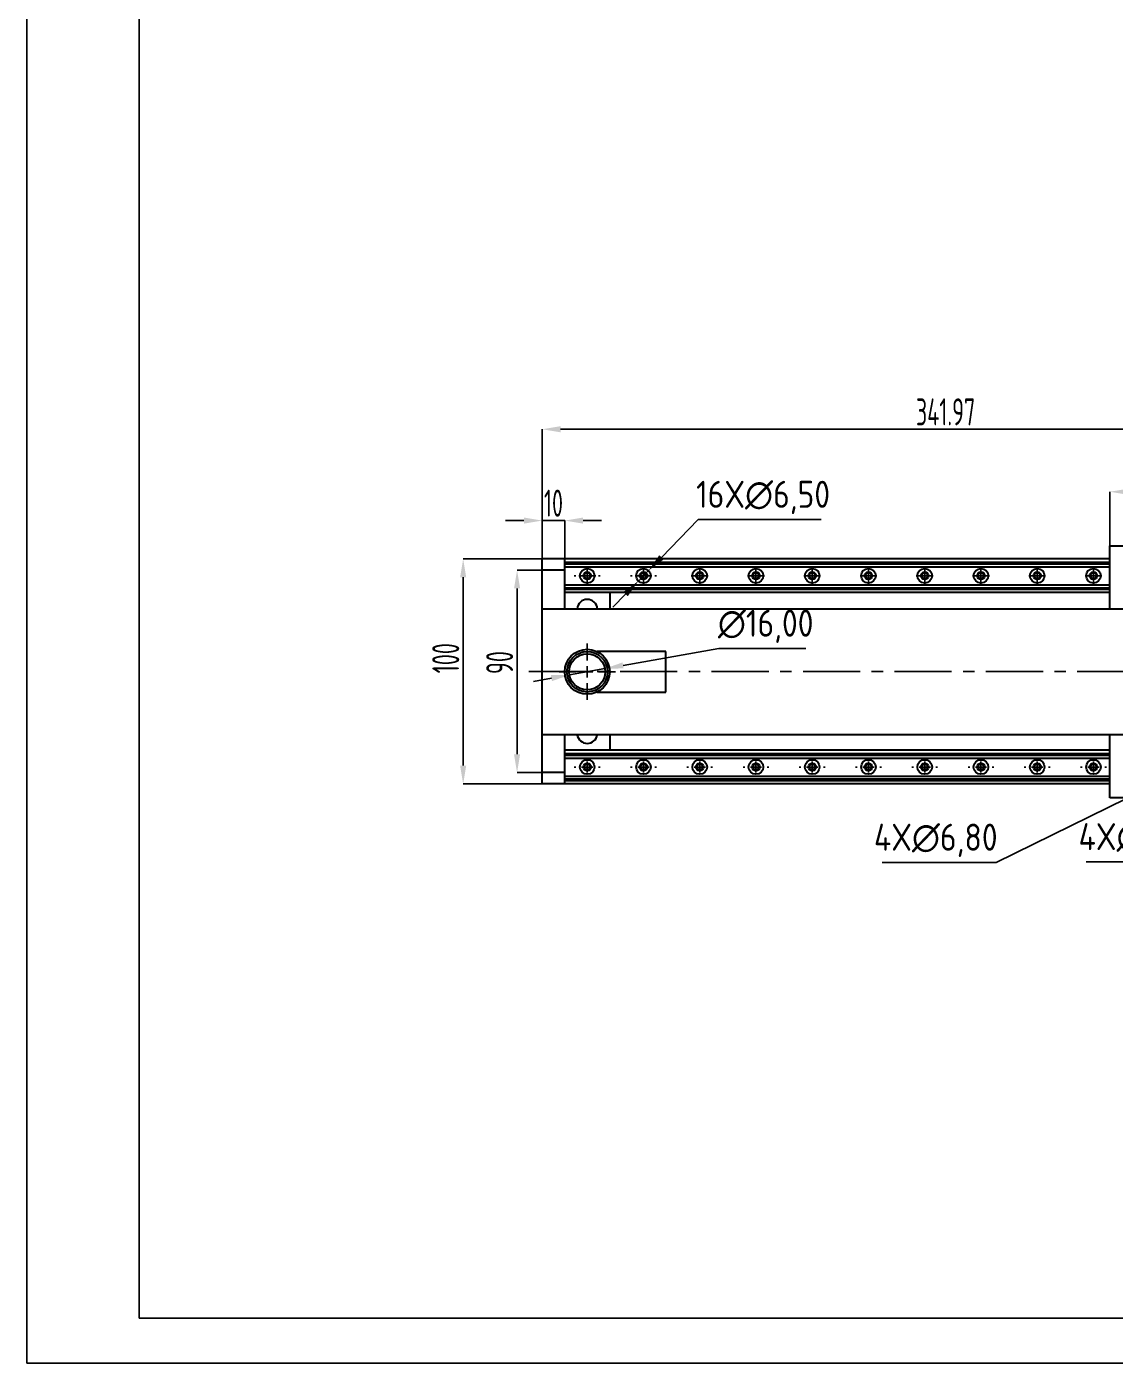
# Model space of a CAD drawing. Header units: millimetres. Extents: x 0 to 2384, y 0 to 647.
# Drawn here: x 0 to 241.9, y 0 to 297 of the extents above; entities that cross this region are included whole.
import ezdxf

# ---------------------------------------------------------------- set-up
doc = ezdxf.new("R2010")
doc.units = ezdxf.units.MM
doc.header["$PDSIZE"] = -1
doc.linetypes.add('CENTERX2', pattern=[20.32, 12.7, -2.54, 2.54, -2.54])
doc.layers.add('10', color=7, linetype='Continuous')
doc.layers.add('5', color=7, linetype='Continuous')
doc.styles.add('SLDTEXTSTYLE2', font='TXT', dxfattribs={"width": 0.7})
doc.dimstyles.new('ISO-25', dxfattribs={"dimtxt": 2.5, "dimasz": 2.5, "dimexe": 1.25, "dimexo": 0.625, "dimtad": 1, "dimtxsty": 'Standard', "dimcen": 2.5, "dimadec": 0, "dimazin": 0, "dimtfac": 1, "dimtmove": 0, "dimatfit": 3, "dimfxl": 1, "dimarcsym": 0})
doc.dimstyles.new('SLDDIMSTYLE0', dxfattribs={"dimtxt": 3.5, "dimasz": 4.08, "dimexe": 0, "dimexo": 0.0625, "dimgap": 0.875, "dimtad": 2, "dimlfac": 2, "dimrnd": 1e-09, "dimzin": 12, "dimdsep": 46, "dimtxsty": 'SLDTEXTSTYLE2', "dimsah": 1, "dimcen": 0.09, "dimadec": 0, "dimazin": 3, "dimtfac": 1, "dimtofl": 0, "dimtmove": 0, "dimatfit": 3, "dimfxl": 1, "dimfrac": 2, "dimtolj": 1, "dimtzin": 12, "dimarcsym": 0})
doc.dimstyles.new('SLDDIMSTYLE2', dxfattribs={"dimtxt": 3.5, "dimasz": 4.08, "dimexe": 0, "dimexo": 0.0625, "dimgap": 0.875, "dimtad": 2, "dimlfac": 2, "dimrnd": 1e-09, "dimzin": 4, "dimdsep": 46, "dimtxsty": 'SLDTEXTSTYLE2', "dimsah": 1, "dimcen": 0.09, "dimadec": 0, "dimazin": 1, "dimtfac": 1, "dimtofl": 0, "dimtmove": 0, "dimatfit": 3, "dimfxl": 1, "dimfrac": 2, "dimtolj": 1, "dimtzin": 12, "dimarcsym": 0})
doc.dimstyles.new('SLDDIMSTYLE3', dxfattribs={"dimtxt": 3.5, "dimasz": 4.08, "dimexe": 0, "dimexo": 0.0625, "dimgap": 0.875, "dimtad": 2, "dimlfac": 2, "dimrnd": 1e-09, "dimzin": 12, "dimdsep": 46, "dimtxsty": 'SLDTEXTSTYLE2', "dimsah": 1, "dimcen": 0.09, "dimadec": 0, "dimazin": 3, "dimtfac": 1, "dimtmove": 0, "dimatfit": 0, "dimfxl": 1, "dimfrac": 2, "dimtolj": 1, "dimtzin": 12, "dimarcsym": 0})

# ---------------------------------------------------------------- blocks, each defined once
blk = doc.blocks.new('_D_4')
at = {"layer": '10', "color": 0, "lineweight": -2, "transparency": 16777216}
for p, q in [((114.5, 176.25), (108.97, 176.25)), ((108.97, 172.17), (108.97, 135.33)), ((114.5, 131.25), (108.97, 131.25))]:
    blk.add_line(p, q, dxfattribs=at)
at = {"layer": '10', "color": 0, "transparency": 16777216}
for points in [[(108.29, 172.17), (109.65, 172.17), (108.97, 176.25)], [(108.29, 135.33), (109.65, 135.33), (108.97, 131.25)]]:
    blk.add_solid(points, dxfattribs=at)
at = {"layer": 'Defpoints', "color": 0, "transparency": 16777216}
for p in [(114.56, 176.25), (108.97, 131.25), (114.56, 131.25)]:
    blk.add_point(p, dxfattribs=at)
at = {"layer": '10', "color": 0, "transparency": 16777216, "insert": (102.1, 155.71), "char_height": 3.5, "attachment_point": 2, "rotation": 90, "style": 'SLDTEXTSTYLE2'}
blk.add_mtext('\\A1;{\\Fgbenor|c134;\\H1.71429x;90}', dxfattribs=at)
blk = doc.blocks.new('_D_5')
at = {"layer": '10', "color": 0, "lineweight": -2, "transparency": 16777216}
for p, q in [((114.5, 178.75), (96.99, 178.75)), ((96.99, 174.67), (96.99, 132.83)), ((114.5, 128.75), (96.99, 128.75))]:
    blk.add_line(p, q, dxfattribs=at)
at = {"layer": '10', "color": 0, "transparency": 16777216}
for points in [[(96.31, 174.67), (97.67, 174.67), (96.99, 178.75)], [(96.31, 132.83), (97.67, 132.83), (96.99, 128.75)]]:
    blk.add_solid(points, dxfattribs=at)
at = {"layer": 'Defpoints', "color": 0, "transparency": 16777216}
for p in [(114.56, 178.75), (96.99, 128.75), (114.56, 128.75)]:
    blk.add_point(p, dxfattribs=at)
at = {"layer": '10', "color": 0, "transparency": 16777216, "insert": (90.11, 156.68), "char_height": 3.5, "width": 3.2683, "attachment_point": 2, "rotation": 90, "style": 'SLDTEXTSTYLE2'}
blk.add_mtext('\\A1;{\\Fgbenor|c134;\\H1.71429x;100}', dxfattribs=at)
blk = doc.blocks.new('_D_7')
at = {"layer": '10', "color": 0, "lineweight": -2, "transparency": 16777216}
for p, q in [((240.7, 181.72), (240.7, 193.67)), ((244.78, 193.67), (281.47, 193.67)), ((285.55, 181.72), (285.55, 193.67))]:
    blk.add_line(p, q, dxfattribs=at)
at = {"layer": '10', "color": 0, "transparency": 16777216}
for points in [[(244.78, 194.35), (244.78, 192.99), (240.7, 193.67)], [(281.47, 194.35), (281.47, 192.99), (285.55, 193.67)]]:
    blk.add_solid(points, dxfattribs=at)
at = {"layer": 'Defpoints', "color": 0, "transparency": 16777216}
for p in [(285.55, 193.67), (240.7, 181.66), (285.55, 181.66)]:
    blk.add_point(p, dxfattribs=at)
at = {"layer": '10', "color": 0, "transparency": 16777216, "insert": (261.55, 200.55), "char_height": 3.5, "attachment_point": 2, "style": 'SLDTEXTSTYLE2'}
blk.add_mtext('\\A1;{\\Fgbenor|c134;\\H1.71429x;89.70}', dxfattribs=at)
blk = doc.blocks.new('_D_8')
at = {"layer": '10', "color": 0, "lineweight": -2, "transparency": 16777216}
for p, q in [((114.56, 167.72), (114.56, 207.55)), ((118.64, 207.55), (281.47, 207.55)), ((285.55, 167.72), (285.55, 207.55))]:
    blk.add_line(p, q, dxfattribs=at)
at = {"layer": '10', "color": 0, "transparency": 16777216}
for points in [[(118.64, 208.23), (118.64, 206.87), (114.56, 207.55)], [(281.47, 208.23), (281.47, 206.87), (285.55, 207.55)]]:
    blk.add_solid(points, dxfattribs=at)
at = {"layer": 'Defpoints', "color": 0, "transparency": 16777216}
for p in [(285.55, 207.55), (114.56, 167.66), (285.55, 167.66)]:
    blk.add_point(p, dxfattribs=at)
at = {"layer": '10', "color": 0, "transparency": 16777216, "insert": (204.2, 214.42), "char_height": 3.5, "attachment_point": 2, "style": 'SLDTEXTSTYLE2'}
blk.add_mtext('\\A1;{\\Fgbenor|c134;\\H1.71429x;341.97}', dxfattribs=at)
blk = doc.blocks.new('_D_9')
at = {"layer": '10', "color": 0, "lineweight": -2, "transparency": 16777216}
for p, q in [((110.48, 187.26), (106.4, 187.26)), ((114.56, 178.81), (114.56, 187.26)), ((119.56, 187.26), (114.56, 187.26)), ((119.56, 178.81), (119.56, 187.26)), ((123.64, 187.26), (127.72, 187.26))]:
    blk.add_line(p, q, dxfattribs=at)
at = {"layer": '10', "color": 0, "transparency": 16777216}
for points in [[(110.48, 187.94), (110.48, 186.58), (114.56, 187.26)], [(123.64, 187.94), (123.64, 186.58), (119.56, 187.26)]]:
    blk.add_solid(points, dxfattribs=at)
at = {"layer": 'Defpoints', "color": 0, "transparency": 16777216}
for p in [(114.56, 187.26), (114.56, 178.75), (119.56, 178.75)]:
    blk.add_point(p, dxfattribs=at)
at = {"layer": '10', "color": 0, "transparency": 16777216, "insert": (117.06, 194.13), "char_height": 3.5, "attachment_point": 2, "style": 'SLDTEXTSTYLE2'}
blk.add_mtext('\\A1;{\\Fgbenor|c134;\\H1.71429x;10}', dxfattribs=at)
blk = doc.blocks.new('SW_CENTERMARKSYMBOL_0')
at = {"layer": '10', "color": 0}
for p, q in [((0, 2.5), (0, 5.25)), ((-2.5, 0), (-5.25, 0)), ((0, 0), (-1.25, 0)), ((0, 0), (0, 1.25)), ((0, 0), (0, -1.25)), ((0, 0), (1.25, 0)), ((2.5, 0), (5.25, 0)), ((0, -2.5), (0, -5.25))]:
    blk.add_line(p, q, dxfattribs=at)
blk = doc.blocks.new('SW_CENTERMARKSYMBOL_10')
at = {"layer": '10', "color": 0}
for p, q in [((-2.5, 0), (-2.875, 0)), ((0, 0), (-1.25, 0)), ((0, 2.5), (0, 2.875)), ((0, 0), (0, 1.25)), ((0, 0), (0, -1.25)), ((0, 0), (1.25, 0)), ((2.5, 0), (2.875, 0)), ((0, -2.5), (0, -2.875))]:
    blk.add_line(p, q, dxfattribs=at)
blk = doc.blocks.new('SW_CENTERMARKSYMBOL_11')
at = {"layer": '10', "color": 0}
for p, q in [((-2.5, 0), (-2.875, 0)), ((0, 0), (-1.25, 0)), ((0, 2.5), (0, 2.875)), ((0, 0), (0, 1.25)), ((0, 0), (0, -1.25)), ((0, 0), (1.25, 0)), ((2.5, 0), (2.875, 0)), ((0, -2.5), (0, -2.875))]:
    blk.add_line(p, q, dxfattribs=at)
blk = doc.blocks.new('SW_CENTERMARKSYMBOL_12')
at = {"layer": '10', "color": 0}
for p, q in [((-2.5, 0), (-2.875, 0)), ((0, 0), (-1.25, 0)), ((0, 2.5), (0, 2.875)), ((0, 0), (0, 1.25)), ((0, 0), (0, -1.25)), ((0, 0), (1.25, 0)), ((2.5, 0), (2.875, 0)), ((0, -2.5), (0, -2.875))]:
    blk.add_line(p, q, dxfattribs=at)
blk = doc.blocks.new('SW_CENTERMARKSYMBOL_13')
at = {"layer": '10', "color": 0}
for p, q in [((-2.5, 0), (-2.875, 0)), ((0, 0), (-1.25, 0)), ((0, 2.5), (0, 2.875)), ((0, 0), (0, 1.25)), ((0, 0), (0, -1.25)), ((0, 0), (1.25, 0)), ((2.5, 0), (2.875, 0)), ((0, -2.5), (0, -2.875))]:
    blk.add_line(p, q, dxfattribs=at)
blk = doc.blocks.new('SW_CENTERMARKSYMBOL_14')
at = {"layer": '10', "color": 0}
for p, q in [((-2.5, 0), (-2.875, 0)), ((0, 0), (-1.25, 0)), ((0, 2.5), (0, 2.875)), ((0, 0), (0, 1.25)), ((0, 0), (0, -1.25)), ((0, 0), (1.25, 0)), ((2.5, 0), (2.875, 0)), ((0, -2.5), (0, -2.875))]:
    blk.add_line(p, q, dxfattribs=at)
blk = doc.blocks.new('SW_CENTERMARKSYMBOL_15')
at = {"layer": '10', "color": 0}
for p, q in [((-2.5, 0), (-2.875, 0)), ((0, 0), (-1.25, 0)), ((0, 2.5), (0, 2.875)), ((0, 0), (0, 1.25)), ((0, 0), (0, -1.25)), ((0, 0), (1.25, 0)), ((2.5, 0), (2.875, 0)), ((0, -2.5), (0, -2.875))]:
    blk.add_line(p, q, dxfattribs=at)
blk = doc.blocks.new('SW_CENTERMARKSYMBOL_16')
at = {"layer": '10', "color": 0}
for p, q in [((-2.5, 0), (-2.875, 0)), ((0, 0), (-1.25, 0)), ((0, 2.5), (0, 2.875)), ((0, 0), (0, 1.25)), ((0, 0), (0, -1.25)), ((0, 0), (1.25, 0)), ((2.5, 0), (2.875, 0)), ((0, -2.5), (0, -2.875))]:
    blk.add_line(p, q, dxfattribs=at)
blk = doc.blocks.new('SW_CENTERMARKSYMBOL_17')
at = {"layer": '10', "color": 0}
for p, q in [((-2.5, 0), (-2.875, 0)), ((0, 0), (-1.25, 0)), ((0, 2.5), (0, 2.875)), ((0, 0), (0, 1.25)), ((0, 0), (0, -1.25)), ((0, 0), (1.25, 0)), ((2.5, 0), (2.875, 0)), ((0, -2.5), (0, -2.875))]:
    blk.add_line(p, q, dxfattribs=at)
blk = doc.blocks.new('SW_CENTERMARKSYMBOL_18')
at = {"layer": '10', "color": 0}
for p, q in [((-2.5, 0), (-2.875, 0)), ((0, 0), (-1.25, 0)), ((0, 2.5), (0, 2.875)), ((0, 0), (0, 1.25)), ((0, 0), (0, -1.25)), ((0, 0), (1.25, 0)), ((2.5, 0), (2.875, 0)), ((0, -2.5), (0, -2.875))]:
    blk.add_line(p, q, dxfattribs=at)
blk = doc.blocks.new('SW_CENTERMARKSYMBOL_19')
at = {"layer": '10', "color": 0}
for p, q in [((-2.5, 0), (-2.875, 0)), ((0, 0), (-1.25, 0)), ((0, 2.5), (0, 2.875)), ((0, 0), (0, 1.25)), ((0, 0), (0, -1.25)), ((0, 0), (1.25, 0)), ((2.5, 0), (2.875, 0)), ((0, -2.5), (0, -2.875))]:
    blk.add_line(p, q, dxfattribs=at)
blk = doc.blocks.new('SW_CENTERMARKSYMBOL_20')
at = {"layer": '10', "color": 0}
for p, q in [((-1.25, 0), (-1.875, 0)), ((0, 0), (-1.25, 0)), ((0, 1.25), (0, 1.875)), ((0, 0), (0, 1.25)), ((0, 0), (0, -1.25)), ((0, 0), (1.25, 0)), ((1.25, 0), (1.875, 0)), ((0, -1.25), (0, -1.875))]:
    blk.add_line(p, q, dxfattribs=at)
blk = doc.blocks.new('SW_CENTERMARKSYMBOL_21')
at = {"layer": '10', "color": 0}
for p, q in [((-1.25, 0), (-1.875, 0)), ((0, 0), (-1.25, 0)), ((0, 1.25), (0, 1.875)), ((0, 0), (0, 1.25)), ((0, 0), (0, -1.25)), ((0, 0), (1.25, 0)), ((1.25, 0), (1.875, 0)), ((0, -1.25), (0, -1.875))]:
    blk.add_line(p, q, dxfattribs=at)
blk = doc.blocks.new('SW_CENTERMARKSYMBOL_22')
at = {"layer": '10', "color": 0}
for p, q in [((-1.25, 0), (-1.875, 0)), ((0, 0), (-1.25, 0)), ((0, 1.25), (0, 1.875)), ((0, 0), (0, 1.25)), ((0, 0), (0, -1.25)), ((0, 0), (1.25, 0)), ((1.25, 0), (1.875, 0)), ((0, -1.25), (0, -1.875))]:
    blk.add_line(p, q, dxfattribs=at)
blk = doc.blocks.new('SW_CENTERMARKSYMBOL_23')
at = {"layer": '10', "color": 0}
for p, q in [((-1.25, 0), (-1.875, 0)), ((0, 0), (-1.25, 0)), ((0, 1.25), (0, 1.875)), ((0, 0), (0, 1.25)), ((0, 0), (0, -1.25)), ((0, 0), (1.25, 0)), ((1.25, 0), (1.875, 0)), ((0, -1.25), (0, -1.875))]:
    blk.add_line(p, q, dxfattribs=at)
blk = doc.blocks.new('SW_CENTERMARKSYMBOL_24')
at = {"layer": '10', "color": 0}
for p, q in [((-1.25, 0), (-1.875, 0)), ((0, 0), (-1.25, 0)), ((0, 1.25), (0, 1.875)), ((0, 0), (0, 1.25)), ((0, 0), (0, -1.25)), ((0, 0), (1.25, 0)), ((1.25, 0), (1.875, 0)), ((0, -1.25), (0, -1.875))]:
    blk.add_line(p, q, dxfattribs=at)
blk = doc.blocks.new('SW_CENTERMARKSYMBOL_25')
at = {"layer": '10', "color": 0}
for p, q in [((-1.25, 0), (-1.875, 0)), ((0, 0), (-1.25, 0)), ((0, 1.25), (0, 1.875)), ((0, 0), (0, 1.25)), ((0, 0), (0, -1.25)), ((0, 0), (1.25, 0)), ((1.25, 0), (1.875, 0)), ((0, -1.25), (0, -1.875))]:
    blk.add_line(p, q, dxfattribs=at)
blk = doc.blocks.new('SW_CENTERMARKSYMBOL_26')
at = {"layer": '10', "color": 0}
for p, q in [((-1.25, 0), (-1.875, 0)), ((0, 0), (-1.25, 0)), ((0, 1.25), (0, 1.875)), ((0, 0), (0, 1.25)), ((0, 0), (0, -1.25)), ((0, 0), (1.25, 0)), ((1.25, 0), (1.875, 0)), ((0, -1.25), (0, -1.875))]:
    blk.add_line(p, q, dxfattribs=at)
blk = doc.blocks.new('SW_CENTERMARKSYMBOL_27')
at = {"layer": '10', "color": 0}
for p, q in [((-1.25, 0), (-1.875, 0)), ((0, 0), (-1.25, 0)), ((0, 1.25), (0, 1.875)), ((0, 0), (0, 1.25)), ((0, 0), (0, -1.25)), ((0, 0), (1.25, 0)), ((1.25, 0), (1.875, 0)), ((0, -1.25), (0, -1.875))]:
    blk.add_line(p, q, dxfattribs=at)
blk = doc.blocks.new('SW_CENTERMARKSYMBOL_28')
at = {"layer": '10', "color": 0}
for p, q in [((-1.25, 0), (-1.875, 0)), ((0, 0), (-1.25, 0)), ((0, 1.25), (0, 1.875)), ((0, 0), (0, 1.25)), ((0, 0), (0, -1.25)), ((0, 0), (1.25, 0)), ((1.25, 0), (1.875, 0)), ((0, -1.25), (0, -1.875))]:
    blk.add_line(p, q, dxfattribs=at)
blk = doc.blocks.new('SW_CENTERMARKSYMBOL_29')
at = {"layer": '10', "color": 0}
for p, q in [((-1.25, 0), (-1.875, 0)), ((0, 0), (-1.25, 0)), ((0, 1.25), (0, 1.875)), ((0, 0), (0, 1.25)), ((0, 0), (0, -1.25)), ((0, 0), (1.25, 0)), ((1.25, 0), (1.875, 0)), ((0, -1.25), (0, -1.875))]:
    blk.add_line(p, q, dxfattribs=at)
blk = doc.blocks.new('SW_CENTERMARKSYMBOL_41')
at = {"layer": '10', "color": 0}
for p, q in [((0, 2.5), (0, 6.25)), ((-2.5, 0), (-6.25, 0)), ((0, 0), (-1.25, 0)), ((0, 0), (0, 1.25)), ((0, 0), (0, -1.25)), ((0, 0), (1.25, 0)), ((2.5, 0), (6.25, 0)), ((0, -2.5), (0, -6.25))]:
    blk.add_line(p, q, dxfattribs=at)
blk = doc.blocks.new('SW_CENTERMARKSYMBOL_42')
at = {"layer": '10', "color": 0}
for p, q in [((-2.5, 0), (-2.875, 0)), ((0, 0), (-1.25, 0)), ((0, 2.5), (0, 2.875)), ((0, 0), (0, 1.25)), ((0, 0), (0, -1.25)), ((0, 0), (1.25, 0)), ((2.5, 0), (2.875, 0)), ((0, -2.5), (0, -2.875))]:
    blk.add_line(p, q, dxfattribs=at)
blk = doc.blocks.new('SW_CENTERMARKSYMBOL_43')
at = {"layer": '10', "color": 0}
for p, q in [((-2.5, 0), (-2.875, 0)), ((0, 0), (-1.25, 0)), ((0, 2.5), (0, 2.875)), ((0, 0), (0, 1.25)), ((0, 0), (0, -1.25)), ((0, 0), (1.25, 0)), ((2.5, 0), (2.875, 0)), ((0, -2.5), (0, -2.875))]:
    blk.add_line(p, q, dxfattribs=at)
blk = doc.blocks.new('*D90')
at = {"color": 0, "lineweight": -2, "transparency": 16777216}
for p, q in [((149.25, 187.5), (141.05, 179.08)), ((176.53, 187.5), (149.25, 187.5)), ((135.93, 173.83), (138.2, 176.16)), ((133.08, 170.91), (130.23, 167.99))]:
    blk.add_line(p, q, dxfattribs=at)
at = {"color": 0, "transparency": 16777216}
for points in [[(140.56, 179.56), (141.53, 178.61), (138.2, 176.16)], [(132.59, 171.39), (133.57, 170.44), (135.93, 173.83)]]:
    blk.add_solid(points, dxfattribs=at)
at = {"layer": 'Defpoints', "color": 0, "transparency": 16777216}
for p in [(138.2, 176.16), (135.93, 173.83)]:
    blk.add_point(p, dxfattribs=at)
at = {"color": 0, "transparency": 16777216, "insert": (163.65, 192.4), "char_height": 3.5, "attachment_point": 5}
blk.add_mtext('{\\Fgbenor|c134;\\H1.71429x;16X∅6,50}', dxfattribs=at)
blk = doc.blocks.new('*D91')
at = {"color": 0, "lineweight": -2, "transparency": 16777216}
for p, q in [((153.83, 158.86), (132.52, 155.07)), ((173.11, 158.86), (153.83, 158.86)), ((116.61, 152.24), (112.59, 151.53)), ((120.63, 152.96), (128.5, 154.36))]:
    blk.add_line(p, q, dxfattribs=at)
at = {"color": 0, "transparency": 16777216}
for points in [[(132.4, 155.74), (132.64, 154.4), (128.5, 154.36)], [(116.49, 152.91), (116.73, 151.58), (120.63, 152.96)]]:
    blk.add_solid(points, dxfattribs=at)
at = {"layer": 'Defpoints', "color": 0, "transparency": 16777216}
for p in [(120.63, 152.96), (128.5, 154.36)]:
    blk.add_point(p, dxfattribs=at)
at = {"color": 0, "lineweight": 25, "transparency": 16777216, "insert": (164.23, 163.76), "char_height": 3.5, "attachment_point": 5}
blk.add_mtext('{\\Fgbenor|c134;\\H1.71429x;∅16,00}', dxfattribs=at)
blk = doc.blocks.new('*D92')
at = {"color": 0, "lineweight": -2, "transparency": 16777216}
for p, q in [((285.34, 145.59), (289, 147.38)), ((281.67, 143.79), (278.62, 142.29)), ((215.42, 111.3), (274.96, 140.5)), ((190.14, 111.3), (215.42, 111.3))]:
    blk.add_line(p, q, dxfattribs=at)
at = {"color": 0, "transparency": 16777216}
for points in [[(285.04, 146.2), (285.64, 144.98), (281.67, 143.79)], [(274.66, 141.11), (275.26, 139.89), (278.62, 142.29)]]:
    blk.add_solid(points, dxfattribs=at)
at = {"layer": 'Defpoints', "color": 0, "transparency": 16777216}
for p in [(281.67, 143.79), (278.62, 142.29)]:
    blk.add_point(p, dxfattribs=at)
at = {"color": 0, "transparency": 16777216, "insert": (202.02, 116.2), "char_height": 3.5, "attachment_point": 5}
blk.add_mtext('{\\Fgbenor|c134;\\H1.71429x;4X∅6,80}', dxfattribs=at)
blk = doc.blocks.new('*D93')
at = {"color": 0, "lineweight": -2, "transparency": 16777216}
for p, q in [((282.92, 136.39), (285.63, 139.44)), ((280.2, 133.34), (278.54, 131.47)), ((260.72, 111.43), (275.83, 128.43)), ((235.44, 111.43), (260.72, 111.43))]:
    blk.add_line(p, q, dxfattribs=at)
at = {"color": 0, "transparency": 16777216}
for points in [[(282.41, 136.84), (283.42, 135.94), (280.2, 133.34)], [(275.32, 128.88), (276.34, 127.97), (278.54, 131.47)]]:
    blk.add_solid(points, dxfattribs=at)
at = {"layer": 'Defpoints', "color": 0, "transparency": 16777216}
for p in [(278.54, 131.47), (280.2, 133.34)]:
    blk.add_point(p, dxfattribs=at)
at = {"color": 0, "transparency": 16777216, "insert": (247.32, 116.33), "char_height": 3.5, "attachment_point": 5}
blk.add_mtext('{\\Fgbenor|c134;\\H1.71429x;4X∅5,00}', dxfattribs=at)

msp = doc.modelspace()

# ---------------------------------------------------------------- linework, layer by layer
at = {"color": 7, "linetype": 'Continuous', "lineweight": 30}
for p, q in [((240.6988, 181.6582), (285.5488, 181.6582)), ((240.6988, 167.6582), (240.6988, 181.6582)), ((119.5633, 178.7473), (114.5633, 178.7473)), ((114.5633, 176.2473), (114.5633, 178.7473)), ((240.6988, 178.7473), (119.5633, 178.7473)), ((119.5633, 176.2473), (119.5633, 178.7473)), ((119.5633, 176.2473), (114.5633, 176.2473)), ((114.5633, 167.6582), (114.5633, 176.2473)), ((119.5633, 177.9973), (240.6988, 177.9973)), ((119.5633, 177.6473), (240.6988, 177.6473)), ((119.5633, 176.9973), (240.6988, 176.9973)), ((119.5633, 167.6582), (119.5633, 176.2473)), ((119.5633, 172.9973), (240.6988, 172.9973)), ((119.5633, 172.3473), (240.6988, 172.3473)), ((119.5633, 171.9973), (240.6988, 171.9973)), ((129.5633, 171.2473), (119.5633, 171.2473)), ((240.6988, 171.2473), (129.5633, 171.2473)), ((129.5633, 171.2473), (129.5633, 167.6582)), ((114.5633, 139.6582), (114.5633, 167.6582)), ((114.5633, 167.6582), (285.5488, 167.6582)), ((142.0633, 158.1582), (126.7437, 158.1582)), ((142.0633, 149.1582), (142.0633, 158.1582)), ((126.7541, 149.1582), (142.0633, 149.1582)), ((285.5488, 139.6582), (114.5633, 139.6582)), ((114.5633, 131.2473), (114.5633, 139.6582)), ((119.5633, 131.2473), (119.5633, 139.6582)), ((129.5633, 139.6582), (129.5633, 136.2473)), ((240.6988, 125.6582), (240.6988, 139.6582)), ((129.5633, 136.2473), (119.5633, 136.2473)), ((119.5633, 135.4973), (240.6988, 135.4973)), ((119.5633, 135.1473), (240.6988, 135.1473)), ((119.5633, 134.4973), (240.6988, 134.4973)), ((240.6988, 136.2473), (129.5633, 136.2473)), ((119.5633, 131.2473), (114.5633, 131.2473)), ((114.5633, 128.7473), (114.5633, 131.2473)), ((119.5633, 128.7473), (119.5633, 131.2473)), ((119.5633, 128.7473), (114.5633, 128.7473)), ((119.5633, 130.4973), (240.6988, 130.4973)), ((119.5633, 129.8473), (240.6988, 129.8473)), ((119.5633, 129.4973), (240.6988, 129.4973)), ((240.6988, 128.7473), (119.5633, 128.7473)), ((285.5488, 125.6582), (240.6988, 125.6582))]:
    msp.add_line(p, q, dxfattribs=at)
for centre, radius in [((124.5633, 174.9973), 1.625), ((124.5633, 174.9973), 0.85), ((124.5633, 174.9973), 0.625), ((137.0633, 174.9973), 1.625), ((137.0633, 174.9973), 0.85), ((137.0633, 174.9973), 0.625), ((149.5633, 174.9973), 1.625), ((149.5633, 174.9973), 0.85), ((149.5633, 174.9973), 0.625), ((162.0633, 174.9973), 1.625), ((162.0633, 174.9973), 0.85), ((162.0633, 174.9973), 0.625), ((174.5633, 174.9973), 1.625), ((174.5633, 174.9973), 0.85), ((174.5633, 174.9973), 0.625), ((187.0633, 174.9973), 1.625), ((187.0633, 174.9973), 0.85), ((187.0633, 174.9973), 0.625), ((199.5633, 174.9973), 1.625), ((199.5633, 174.9973), 0.85), ((199.5633, 174.9973), 0.625), ((212.0633, 174.9973), 1.625), ((212.0633, 174.9973), 0.85), ((212.0633, 174.9973), 0.625), ((224.5633, 174.9973), 1.625), ((224.5633, 174.9973), 0.85), ((224.5633, 174.9973), 0.625), ((237.0633, 174.9973), 1.625), ((237.0633, 174.9973), 0.85), ((237.0633, 174.9973), 0.625), ((124.5633, 153.6582), 5), ((124.5633, 153.6582), 4.5), ((124.5633, 153.6582), 4), ((124.5633, 132.4973), 1.625), ((137.0633, 132.4973), 1.625), ((149.5633, 132.4973), 1.625), ((162.0633, 132.4973), 1.625), ((174.5633, 132.4973), 1.625), ((187.0633, 132.4973), 1.625), ((199.5633, 132.4973), 1.625), ((212.0633, 132.4973), 1.625), ((224.5633, 132.4973), 1.625), ((237.0633, 132.4973), 1.625), ((124.5633, 132.4973), 0.85), ((124.5633, 132.4973), 0.625), ((137.0633, 132.4973), 0.85), ((137.0633, 132.4973), 0.625), ((149.5633, 132.4973), 0.85), ((149.5633, 132.4973), 0.625), ((162.0633, 132.4973), 0.85), ((162.0633, 132.4973), 0.625), ((174.5633, 132.4973), 0.85), ((174.5633, 132.4973), 0.625), ((187.0633, 132.4973), 0.85), ((187.0633, 132.4973), 0.625), ((199.5633, 132.4973), 0.85), ((199.5633, 132.4973), 0.625), ((212.0633, 132.4973), 0.85), ((212.0633, 132.4973), 0.625), ((224.5633, 132.4973), 0.85), ((224.5633, 132.4973), 0.625), ((237.0633, 132.4973), 0.85), ((237.0633, 132.4973), 0.625)]:
    msp.add_circle(centre, radius, dxfattribs=at)
for centre, start, end in [((124.5633, 167.4973), 4.100378, 175.899622), ((124.5633, 139.9973), 188.66855, 351.33145)]:
    msp.add_arc(centre, 2.25, start, end, dxfattribs=at)
at = {"layer": '10', "linetype": 'CENTERX2', "lineweight": 25}
msp.add_line((111.5579, 153.7473), (404.3724, 153.7473), dxfattribs=at)
at = {"layer": '5', "color": 7}
for p, q in [((0, 594), (0, 0)), ((25, 584), (25, 10)), ((25, 10), (831, 10)), ((0, 0), (841, 0))]:
    msp.add_line(p, q, dxfattribs=at)

# ---------------------------------------------------------------- block references
at = {"layer": '10', "lineweight": 30}
for name, p in [('SW_CENTERMARKSYMBOL_42', (124.5633, 174.9973)), ('SW_CENTERMARKSYMBOL_21', (124.5633, 174.9973)), ('SW_CENTERMARKSYMBOL_43', (137.0633, 174.9973)), ('SW_CENTERMARKSYMBOL_20', (137.0633, 174.9973)), ('SW_CENTERMARKSYMBOL_22', (149.5633, 174.9973)), ('SW_CENTERMARKSYMBOL_23', (162.0633, 174.9973)), ('SW_CENTERMARKSYMBOL_24', (174.5633, 174.9973)), ('SW_CENTERMARKSYMBOL_25', (187.0633, 174.9973)), ('SW_CENTERMARKSYMBOL_26', (199.5633, 174.9973)), ('SW_CENTERMARKSYMBOL_27', (212.0633, 174.9973)), ('SW_CENTERMARKSYMBOL_28', (224.5633, 174.9973)), ('SW_CENTERMARKSYMBOL_29', (237.0633, 174.9973)), ('SW_CENTERMARKSYMBOL_41', (124.5633, 153.6582)), ('SW_CENTERMARKSYMBOL_0', (124.5633, 153.6582)), ('SW_CENTERMARKSYMBOL_19', (124.5633, 132.4973)), ('SW_CENTERMARKSYMBOL_18', (137.0633, 132.4973)), ('SW_CENTERMARKSYMBOL_17', (149.5633, 132.4973)), ('SW_CENTERMARKSYMBOL_16', (162.0633, 132.4973)), ('SW_CENTERMARKSYMBOL_15', (174.5633, 132.4973)), ('SW_CENTERMARKSYMBOL_14', (187.0633, 132.4973)), ('SW_CENTERMARKSYMBOL_13', (199.5633, 132.4973)), ('SW_CENTERMARKSYMBOL_12', (212.0633, 132.4973)), ('SW_CENTERMARKSYMBOL_11', (224.5633, 132.4973)), ('SW_CENTERMARKSYMBOL_10', (237.0633, 132.4973))]:
    msp.add_blockref(name, p, dxfattribs=at)

# ---------------------------------------------------------------- dimensions: what is measured, and where the dimension line sits
for p1, p2, text, picture, middle in [((135.9292, 173.8335), (138.1975, 176.1611), '{\\Fgbenor|c134;\\H1.71429x;16X<>}', '*D90', (163.6523, 187.5036)), ((281.6745, 143.7896), (278.6217, 142.2927), '{\\Fgbenor|c134;\\H1.71429x;4X<>}', '*D92', (202.0174, 111.3021)), ((280.2045, 133.3422), (278.5431, 131.4741), '{\\Fgbenor|c134;\\H1.71429x;4X<>}', '*D93', (247.3162, 111.431))]:
    dim = msp.add_diameter_dim_2p(p1=p1, p2=p2, text=text, dimstyle='ISO-25', override={"dimtxt": 3.5, "dimasz": 4.08, "dimexe": 2, "dimexo": 0, "dimgap": 1.524, "dimtih": 1, "dimtoh": 1, "dimlfac": 2, "dimzin": 0, "dimadec": 2, "dimtzin": 0})
    dim.commit()
    dim.dimension.update_dxf_attribs({"geometry": picture, "text_midpoint": middle, "dimtype": 163})
at = {"lineweight": 25}
dim = msp.add_diameter_dim_2p(p1=(120.625, 152.9584), p2=(128.5016, 154.358), text='{\\Fgbenor|c134;\\H1.71429x;<>}', dimstyle='ISO-25', override={"dimtxt": 3.5, "dimasz": 4.08, "dimexe": 2, "dimexo": 0, "dimgap": 1.524, "dimtih": 1, "dimtoh": 1, "dimlfac": 2, "dimzin": 0, "dimadec": 2, "dimtzin": 0}, dxfattribs=at)
dim.commit()
dim.dimension.update_dxf_attribs({"geometry": '*D91', "text_midpoint": (153.8327, 158.859), "dimtype": 163})
at = {"layer": '10'}
for base, p1, p2, dimstyle, picture, middle in [((285.5488, 207.546), (114.5633, 167.6582), (285.5488, 167.6582), 'SLDDIMSTYLE0', '_D_8', (204.1952, 207.546)), ((285.5488, 193.6702), (240.6988, 181.6582), (285.5488, 181.6582), 'SLDDIMSTYLE2', '_D_7', (261.5483, 193.6702)), ((114.5633, 187.2551), (119.5633, 178.7473), (114.5633, 178.7473), 'SLDDIMSTYLE3', '_D_9', (117.0633, 187.2551))]:
    dim = msp.add_linear_dim(base=base, p1=p1, p2=p2, text='{\\Fgbenor|c134;\\H1.71429x;<>}', dimstyle=dimstyle, dxfattribs=at)
    dim.commit()
    dim.dimension.update_dxf_attribs({"geometry": picture, "text_midpoint": middle, "dimtype": 160})
for base, p1, p2, picture, middle in [((96.9859, 128.7473), (114.5633, 178.7473), (114.5633, 128.7473), '_D_5', (96.9859, 156.6787)), ((108.9725, 131.2473), (114.5633, 176.2473), (114.5633, 131.2473), '_D_4', (108.9725, 155.7121))]:
    dim = msp.add_linear_dim(base=base, p1=p1, p2=p2, angle=90, text='{\\Fgbenor|c134;\\H1.71429x;<>}', dimstyle='SLDDIMSTYLE0', dxfattribs=at)
    dim.commit()
    dim.dimension.update_dxf_attribs({"geometry": picture, "text_midpoint": middle, "dimtype": 160})

doc.saveas('drawing.dxf')
